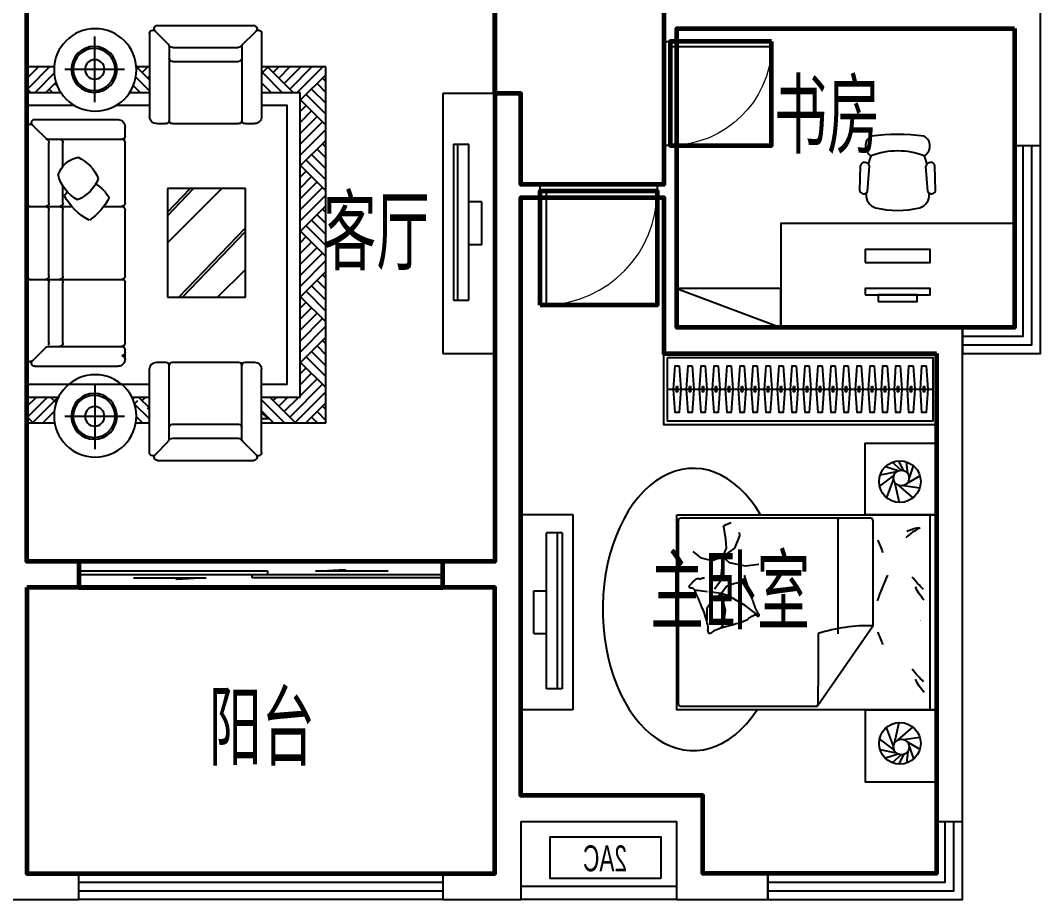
# Model space of a CAD drawing. Extents: x -458587 to -429487, y -640713 to -613098.
# Drawn here: x -443987 to -436137, y -640713 to -633951 of the extents above; entities that cross this region are included whole.
import ezdxf

# ---------------------------------------------------------------- set-up
doc = ezdxf.new("R2010")
doc.units = 0
doc.header["$LTSCALE"] = 1000
doc.header["$MEASUREMENT"] = 0
doc.layers.get('0').update_dxf_attribs({"linetype": 'CONTINUOUS'})
for name, color, linetype in [('Elec(电器)', 5, 'CONTINUOUS'), ('FURNITURE', 55, 'CONTINUOUS'), ('R_NAME', 255, 'CONTINUOUS'), ('WALL', 2, 'CONTINUOUS'), ('WINDOW', 3, 'CONTINUOUS'), ('百叶', 24, 'CONTINUOUS')]:
    doc.layers.add(name, color=color, linetype=linetype)
doc.layers.add('GT_书房', color=205, linetype='CONTINUOUS', lineweight=60, true_color=0x8059a6)
for name, color, linetype, lineweight in [('GT_卧室', 1, 'CONTINUOUS', 60), ('GT_客厅', 2, 'CONTINUOUS', 60), ('GT_过道', 30, 'CONTINUOUS', 60), ('GT_门', 245, 'CONTINUOUS', 60), ('GT_阳台', 6, 'CONTINUOUS', 60)]:
    doc.layers.add(name, color=color, linetype=linetype, lineweight=lineweight)
doc.styles.add('_ZBHZ', font='zbtxt.shx', dxfattribs={"width": 0.8, "bigfont": 'ZBHZ.shx'})
doc.styles.add('DIM_FONT', font='ROMAND.shx', dxfattribs={"width": 0.7})
doc.styles.add('HZ', font='', dxfattribs={"width": 0.8})
doc.styles.get("Standard").update_dxf_attribs({"font": 'GBENOR', "bigfont": 'GBCBIG'})
doc.styles.get('HZ').set_extended_font_data('FangSong_GB2312')

# ---------------------------------------------------------------- blocks, each defined once
blk = doc.blocks.new('电视2')
for p, q in [((0, -400), (0, 0)), ((0, 0), (2000, 0)), ((2000, 0), (2000, -400)), ((1590.2, -116.3), (390.2, -116.3)), ((2000, -400), (0, -400))]:
    blk.add_line(p, q)
at = {"ltscale": 30}
for p, q in [((390.2, -82.1), (390.2, -201.7)), ((390.2, -82.1), (1590.2, -82.1)), ((1590.2, -82.1), (1590.2, -201.7)), ((1589.7, -201.7), (390.2, -201.7)), ((835, -300), (835, -201.7)), ((1165, -300), (1165, -201.7)), ((1165, -300), (835, -300))]:
    blk.add_line(p, q, dxfattribs=at)
blk = doc.blocks.new('A$C798D17D8')
for p, q in [((222.5, 2370.4), (233, 2459.8)), ((254.6, 2393.3), (290.1, 2467.5)), ((273.7, 2395.7), (341.3, 2456.9)), ((211.8, 2329), (177.1, 2427.9)), ((294.8, 2391), (394.5, 2422.1)), ((308.2, 2383.1), (434.6, 2357.7)), ((325, 2360.3), (438.8, 2272.7)), ((228.7, 2293.6), (129.1, 2352.7)), ((256.2, 2277.7), (129.7, 2260.8)), ((297.1, 2281.5), (183.5, 2182.1)), ((323.2, 2305.4), (287.7, 2147.7)), ((331, 2328.3), (384.7, 2184.5)), ((52.4, 550), (52.4, 2050)), ((488.5, 1403.5), (915.9, 2021.6)), ((1967.8, 2021.6), (915.9, 2021.6)), ((1987.8, 595.8), (1987.8, 2001.6)), ((761.1, 595.8), (761.1, 1465.3)), ((1640.3, 1386.8), (1660.3, 1422.8)), ((488.5, 1403.5), (488.5, 595.8)), ((1626.4, 1284), (1640.3, 1386.8)), ((1768.7, 1270.1), (1768.7, 1363)), ((1368.4, 1327.6), (1472.4, 1248.4)), ((1658, 1155.5), (1626.4, 1284)), ((1721.3, 1204.9), (1768.7, 1270.1)), ((1472.4, 1248.4), (1602.7, 1173.3)), ((1658, 1155.5), (1721.3, 1204.9)), ((1602.7, 1173.3), (1658, 1155.5)), ((1658, 1155.5), (1616.6, 1098.2)), ((1658, 1155.5), (1752.2, 1143.7)), ((1663.9, 1060), (1700, 1109.9)), ((1700, 1109.9), (1708.6, 1122)), ((1766.9, 1141.9), (1861.5, 1130)), ((1559.3, 1078.4), (1470.4, 1058.6)), ((1616.6, 1098.2), (1559.3, 1078.4)), ((1645, 874.3), (1663.9, 1060)), ((1368.3, 931), (1471.4, 944.8)), ((1471.4, 944.8), (1593.5, 919)), ((1645, 874.3), (1552.2, 805.4)), ((1593.5, 919), (1645, 874.3)), ((1645, 874.3), (1617.5, 807.2)), ((1645, 874.3), (1727.5, 905.2)), ((1727.5, 905.2), (1810, 884.6)), ((1810, 884.6), (1872.6, 831)), ((1552.2, 805.4), (1514.4, 710.8)), ((1617.5, 807.2), (1621, 738.4)), ((1514.4, 710.8), (1517.8, 686.8)), ((1621, 738.4), (1638.1, 640.3)), ((1638.1, 640.3), (1644.6, 637)), ((508.5, 575.8), (1967.8, 575.8)), ((297.1, 321.1), (183.5, 420.5)), ((323.2, 297.2), (287.7, 454.9)), ((331, 274.3), (384.7, 418.1)), ((256.2, 324.9), (129.7, 341.8)), ((325, 242.3), (438.8, 330)), ((228.7, 309), (129.1, 249.9)), ((211.8, 273.6), (177.1, 174.7)), ((308.2, 219.5), (434.6, 244.9)), ((222.5, 232.2), (233, 142.8)), ((254.6, 209.3), (290.1, 135.1)), ((273.7, 206.9), (341.3, 145.7)), ((294.8, 211.6), (394.5, 180.5))]:
    blk.add_line(p, q)
at = {"elevation": 0}
for points in [[(0, 2602.6), (0, 2052.6), (550, 2052.6), (550, 2602.6)], [(2000, 550), (0, 550), (0, 2050), (2000, 2050)]]:
    blk.add_lwpolyline(points, close=True, dxfattribs=at)
for points in [[(911.7, 1464.1, -0.007867), (915.9, 2021.6)], [(94.9, 1916.1, -0.088153), (162.4, 1814.7)], [(100.6, 1834.1, -0.027842), (188.7, 1737.7)], [(453.7, 1450.6, -0.009729), (415.8, 1548)], [(488.5, 1403.5, 0.085272), (911.7, 1464.1)], [(126.8, 1360.2, 0.263368), (126.5, 1360.1)], [(94.9, 1206.8, -0.088153), (162.4, 1105.4)], [(455.2, 1210.6, -0.016108), (374.5, 1013.4)], [(100.6, 1124.8, -0.027842), (188.7, 1028.4)], [(453.7, 741.4, -0.009729), (415.8, 838.8)], [(126.8, 650.8, 0.077379), (237.5, 726.1)], [(126.8, 651, 0.263368), (126.5, 650.8)], [(142.8, 649.3, 0.05369), (228.1, 679.1)]]:
    blk.add_lwpolyline(points, format="xyb")
blk.add_lwpolyline([(1480.4, 1014, 0.025626), (1477.6, 1025.6, 0.0108), (1436, 1154.9, 0.00456), (1404.8, 1242.4, 0.01125), (1391.1, 1277.5, 0.069394), (1379.9, 1296.3, -0.079756), (1370.5, 1312.9, -0.106399), (1368.4, 1327.6, -0.328642), (1371.8, 1331.6, -0.299547), (1378.3, 1329.2, 0.189917), (1387.1, 1323.7, 0.033518), (1397.4, 1322.5, 0.075627), (1402, 1323, 0.053489), (1409.8, 1326, 0.017838), (1431.8, 1338.1, 0.038394), (1456.1, 1355.3, -0.059529), (1472.2, 1365.7, -0.035943), (1498.4, 1376.3, -0.011245), (1584.7, 1401.9, -0.006203), (1624.3, 1412.2, 0.010783), (1647, 1418.3, 0.019485), (1660.3, 1422.8, 0.005062), (1710.5, 1442.4, 0.101392), (1735.8, 1459.1, -0.223768), (1749.2, 1464, -0.25558), (1753.8, 1460.9, -0.081563), (1758.9, 1445.2, -0.071805), (1759, 1428.1, 0.069985), (1759.1, 1410.5, 0.03546), (1772.1, 1351, 0.029432), (1796.8, 1282, 0.001554), (1811.2, 1248.6, -0.00152), (1825.8, 1214.5, -0.004735), (1840.5, 1179.3, 0.00382), (1858.6, 1135.5, 0.296001), (1890.9, 1113.6, -0.649774), (1899.9, 1092.2, -0.02319), (1895.3, 1087.7, 0.0288), (1891.6, 1084, 0.005727), (1885.8, 1077.4, -0.004358), (1878.2, 1068.8, -0.027528), (1861.4, 1051.8, -0.046214), (1849.9, 1043.2, -0.194121), (1833.2, 1040.4, 0.133719), (1809.2, 1039.3, 0.005779), (1787.2, 1031.8, 0.008882)], format="xyb", dxfattribs=at)
blk.add_lwpolyline([(1583.2, 608.1, -0.101392), (1631.7, 631.6, -0.005062)], format="xyb", close=True)
blk.add_lwpolyline([(0, 0), (0, 550), (550, 550), (550, 0)], close=True)
for centre, radius in [((282.6, 2307.7, 0), 160), ((271.4, 2335.7, 0), 60), ((282.6, 294.9, 0), 160), ((271.4, 266.9, 0), 60)]:
    blk.add_circle(centre, radius)
for centre, start, end in [((1967.8, 2001.6), 0, 90), ((508.5, 595.8), 180, 270), ((741.1, 595.8), 270, 0), ((1967.8, 595.8), 270, 0)]:
    blk.add_arc(centre, 20, start, end)
blk.add_ellipse((1872.4, 1278.2), major_axis=(0, -1085.6), ratio=0.642246, start_param=-0.835524, end_param=3.921507)
at = {"text_generation_flag": 4, "width": 0.8, "flags": 9}
for tag in ['YSIZE', 'XSIZE']:
    blk.add_attdef(tag, (282.6, 2308.2, 0), '', height=0.5, rotation=0, dxfattribs=at)
at = {"style": 'DIM_FONT', "text_generation_flag": 4, "width": 0.8, "flags": 9}
for tag in ['XSIZE', 'YSIZE']:
    blk.add_attdef(tag, (-0.5, 550), '', height=0.5, rotation=90, dxfattribs=at)
at = {"oblique": 360, "width": 0.8, "flags": 9}
for tag in ['YSIZE', 'XSIZE']:
    blk.add_attdef(tag, (282.6, 294.4, 0), '', height=0.5, rotation=0, dxfattribs=at)
blk = doc.blocks.new('retrertu')
at = {"layer": 'FURNITURE'}
for p, q in [((400, 1500), (0, 1500)), ((0, 1500), (0, 0)), ((400, 0), (400, 1500)), ((116.3, 159.8), (116.3, 1359.8)), ((0, 0), (400, 0))]:
    blk.add_line(p, q, dxfattribs=at)
at = {"layer": 'FURNITURE', "ltscale": 30}
for p, q in [((82.1, 1359.8), (201.7, 1359.8)), ((82.1, 1359.8), (82.1, 159.8)), ((201.7, 160.3), (201.7, 1359.8)), ((300, 915), (201.7, 915)), ((300, 585), (300, 915)), ((300, 585), (201.7, 585)), ((82.1, 159.8), (201.7, 159.8))]:
    blk.add_line(p, q, dxfattribs=at)
blk = doc.blocks.new('A$C6F3134D9')
at = {"layer": 'Elec(电器)'}
blk.add_lwpolyline([(0, 850), (0, 0), (320, 0), (320, 850)], close=True, dxfattribs=at)
at = {"layer": 'Elec(电器)', "style": '_ZBHZ', "width": 0.65}
blk.add_text('2AC', height=200, rotation=270, dxfattribs=at).set_placement((54.6, 590.4))
blk = doc.blocks.new('65478678-')
at = {"layer": 'FURNITURE'}
for p, q in [((0, -89.9), (89.9, 0)), ((0, -5.8), (5.8, 0)), ((0, -209.4), (0, 0)), ((0, 0), (2739.5, 0)), ((165.7, 0), (198.2, -32.5)), ((198.2, -261.7), (198.2, 0)), ((297.3, -367.3), (297.3, 0)), ((1047.6, 0), (464.9, 0)), ((1608.4, 0), (1097.9, 0)), ((2241.4, 0), (1658.7, 0)), ((2442.3, -943.1), (2442.3, 0)), ((2541.4, -70.9), (2612.3, 0)), ((2541.4, -242.4), (2541.4, 0)), ((2688.1, 0), (2739.5, -51.4)), ((2739.5, -213.6), (2739.5, 0)), ((0, -173.9), (169.8, -4.1)), ((48.3, -209.7), (198.2, -59.8)), ((404.2, -60.7), (404.2, -701)), ((404.2, -60.7), (404.2, -64.8)), ((447.1, -43), (566.5, -162.4)), ((1072.8, -25.2), (1072.8, -344.5)), ((1633.5, -25.2), (1633.5, -729.7)), ((2259.2, -43), (2157.4, -144.7)), ((2302.1, -60.7), (2302.1, -701)), ((2541.4, -155), (2692.2, -4.1)), ((2541.4, -239.1), (2734.3, -46.1)), ((118.6, -223.5), (198.2, -143.9)), ((2649.3, -210.5), (2739.5, -120.3)), ((127.8, -214.3), (147.9, -234.4)), ((169.8, -172.3), (198.2, -200.6)), ((556.2, -162.5), (556.2, -729.7)), ((1047.6, -169.7), (584.3, -169.7)), ((1072.8, -195.3), (1072.8, -261.6)), ((1608.4, -169.7), (1097.9, -169.7)), ((1633.5, -182.1), (1633.5, -257.2)), ((2122, -169.7), (1658.7, -169.7)), ((2150.1, -162.5), (2150.1, -729.7)), ((2541.4, -184.8), (2581.9, -225.4)), ((2578.5, -214.3), (2558.4, -234.4)), ((2731.6, -212.3), (2739.5, -204.4)), ((19.1, -751.9), (19.1, -292.3)), ((556.2, -305.8), (556.2, -754.9)), ((763.1, -277.6), (581.4, -277.6)), ((1047.6, -277.6), (917.4, -277.6)), ((1608.4, -277.6), (1097.9, -277.6)), ((2124.9, -277.6), (1658.7, -277.6)), ((2687.2, -751.9), (2687.2, -292.3)), ((271.7, -522.1), (-233.6, -522.1)), ((2434.6, -522.1), (2939.9, -522.1)), ((1072.8, -590.8), (1072.8, -729.7)), ((297.3, -950.6), (297.3, -683.9)), ((531.1, -754.9), (458.1, -754.9)), ((1047.6, -754.9), (581.4, -754.9)), ((1608.4, -754.9), (1097.9, -754.9)), ((2124.9, -754.9), (1658.7, -754.9)), ((2248.2, -754.9), (2175.2, -754.9)), ((0, -950.6), (0, -841.8)), ((0, -843.3), (1.7, -844.9)), ((0, -846.6), (1.7, -844.9)), ((1.7, -844.9), (4.5, -842.1)), ((1.7, -844.9), (99.8, -943.1)), ((78.4, -837.6), (183.9, -943.1)), ((143.5, -818.6), (198.2, -873.3)), ((198.2, -950.6), (198.2, -789.5)), ((2541.4, -943.1), (2541.4, -808.8)), ((2541.4, -827.6), (2554.1, -814.9)), ((2541.4, -862.2), (2622.2, -943.1)), ((2568.2, -850.8), (2590.4, -828.5)), ((2592.4, -829.1), (2706.3, -943.1)), ((2689.8, -842.5), (2739.5, -892.2)), ((2704.6, -844.9), (2701.8, -842.1)), ((2706.3, -843.3), (2704.6, -844.9)), ((2706.3, -846.6), (2704.6, -844.9)), ((2739.5, -943.1), (2739.5, -837.6)), ((0, -930.7), (43.7, -887)), ((71.7, -943.1), (85.7, -929)), ((2541.4, -911.7), (2566.1, -887)), ((2634.6, -943.1), (2620.6, -929)), ((-319.1, -1003.8), (-319.1, -1745.6)), ((-276.1, -986), (-174.4, -1087.8)), ((-258.3, -943.1), (381.9, -943.1)), ((435.8, -997), (435.8, -1070)), ((2270.5, -997), (2270.5, -1070)), ((2964.6, -943.1), (2324.4, -943.1)), ((2982.4, -986), (2880.7, -1087.8)), ((3025.4, -1003.8), (3025.4, -1745.6)), ((-156.6, -1095.1), (410.6, -1095.1)), ((934.7, -1081.2), (1771.6, -1081.2)), ((1353.1, -1081.2), (934.7, -1499.1)), ((934.7, -1682.8), (934.7, -1081.2)), ((1145.6, -1081.2), (934.7, -1282.4)), ((1116.9, -1081.2), (934.7, -1255)), ((1771.6, -1081.2), (1771.6, -1682.8)), ((2862.9, -1095.1), (2295.7, -1095.1)), ((-149.3, -1123.2), (-149.3, -1626.2)), ((-41.5, -1120.3), (-41.5, -1629.1)), ((435.8, -1120.3), (435.8, -1629.1)), ((1771.6, -1170.1), (1236.6, -1682.8)), ((2270.5, -1120.3), (2270.5, -1629.1)), ((2747.8, -1120.3), (2747.8, -1629.1)), ((2855.6, -1123.2), (2855.6, -1626.2)), ((1771.6, -1197.5), (1265.3, -1682.8)), ((1771.6, -1465.6), (1557.2, -1682.8)), ((-276.1, -1763.4), (-156.7, -1644)), ((2982.4, -1763.4), (2863, -1644)), ((-156.6, -1654.3), (410.6, -1654.3)), ((-156.6, -1654.3), (410.6, -1654.3)), ((-13.2, -1654.3), (435.8, -1654.3)), ((435.8, -1679.5), (435.8, -1752.4)), ((1771.6, -1682.8), (934.7, -1682.8)), ((2719.5, -1654.3), (2270.5, -1654.3)), ((2270.5, -1679.5), (2270.5, -1752.4)), ((2862.9, -1654.3), (2295.7, -1654.3)), ((2862.9, -1654.3), (2295.7, -1654.3)), ((-258.3, -1806.4), (381.9, -1806.4)), ((0, -1862), (0, -1806.4)), ((0, -1852.2), (1.7, -1853.9)), ((0, -1855.5), (1.7, -1853.9)), ((0, -2299.9), (0, -1862)), ((1.7, -1853.9), (49.2, -1806.4)), ((1.7, -1853.9), (198.2, -2050.4)), ((43.7, -1811.8), (198.2, -1966.3)), ((122.3, -1806.4), (198.2, -1882.2)), ((198.2, -2104), (198.2, -1806.4)), ((297.3, -2004.9), (297.3, -1806.4)), ((2964.6, -1806.4), (2324.4, -1806.4)), ((2442.3, -2002.6), (2442.3, -1806.4)), ((2541.4, -2101.7), (2541.4, -1806.4)), ((2541.4, -1871.2), (2739.5, -2069.3)), ((2560.6, -1806.4), (2739.5, -1985.3)), ((2644.7, -1806.4), (2739.5, -1901.2)), ((2704.6, -1853.9), (2657.1, -1806.4)), ((2706.3, -1852.2), (2704.6, -1853.9)), ((2706.3, -1855.5), (2704.6, -1853.9)), ((2706.3, -1867.9), (2706.3, -1806.4)), ((2739.5, -2299.9), (2739.5, -1806.4)), ((0, -1939.6), (43.7, -1895.9)), ((0, -2023.7), (85.7, -1938)), ((2541.4, -1920.7), (2566.1, -1895.9)), ((2541.4, -2004.8), (2608.2, -1938)), ((0, -2107.8), (127.8, -1980)), ((0, -2191.9), (169.8, -2022)), ((2442.3, -2002.6), (297.3, -2002.6)), ((2440, -2274.3), (2692.2, -2022)), ((2541.4, -2088.9), (2650.2, -1980)), ((0, -2276), (198.2, -2077.8)), ((60.1, -2299.9), (253.9, -2106.1)), ((2541.4, -2101.7), (198.2, -2101.7)), ((249.5, -2101.7), (253.9, -2106.1)), ((253.9, -2106.1), (258.3, -2101.7)), ((253.9, -2106.1), (447.7, -2299.9)), ((295.9, -2148.2), (342.4, -2101.7)), ((338, -2190.2), (426.5, -2101.7)), ((380, -2232.2), (510.6, -2101.7)), ((422.1, -2274.3), (594.6, -2101.7)), ((480.5, -2299.9), (678.7, -2101.7)), ((564.6, -2299.9), (758.4, -2106.1)), ((754, -2101.7), (758.4, -2106.1)), ((758.4, -2106.1), (762.8, -2101.7)), ((758.4, -2106.1), (952.2, -2299.9)), ((800.4, -2148.2), (846.9, -2101.7)), ((842.5, -2190.2), (931, -2101.7)), ((884.5, -2232.2), (1015, -2101.7)), ((926.6, -2274.3), (1099.1, -2101.7)), ((985, -2299.9), (1183.2, -2101.7)), ((1069.1, -2299.9), (1262.9, -2106.1)), ((1258.5, -2101.7), (1262.9, -2106.1)), ((1262.9, -2106.1), (1267.3, -2101.7)), ((1262.9, -2106.1), (1456.6, -2299.9)), ((1304.9, -2148.2), (1351.4, -2101.7)), ((1347, -2190.2), (1435.4, -2101.7)), ((1389, -2232.2), (1519.5, -2101.7)), ((1431, -2274.3), (1603.6, -2101.7)), ((1489.5, -2299.9), (1687.7, -2101.7)), ((1573.6, -2299.9), (1767.4, -2106.1)), ((1763, -2101.7), (1767.4, -2106.1)), ((1767.4, -2106.1), (1771.8, -2101.7)), ((1767.4, -2106.1), (1961.1, -2299.9)), ((1809.4, -2148.2), (1855.8, -2101.7)), ((1851.4, -2190.2), (1939.9, -2101.7)), ((1893.5, -2232.2), (2024, -2101.7)), ((1935.5, -2274.3), (2108.1, -2101.7)), ((1994, -2299.9), (2192.2, -2101.7)), ((2078.1, -2299.9), (2271.8, -2106.1)), ((2267.4, -2101.7), (2271.8, -2106.1)), ((2271.8, -2106.1), (2276.2, -2101.7)), ((2271.8, -2106.1), (2465.6, -2299.9)), ((2313.9, -2148.2), (2360.3, -2101.7)), ((2355.9, -2190.2), (2444.4, -2101.7)), ((2398, -2232.2), (2528.5, -2101.7)), ((2498.5, -2299.9), (2734.3, -2064.1)), ((169.8, -2190.2), (279.5, -2299.9)), ((211.9, -2148.2), (363.6, -2299.9)), ((674.3, -2190.2), (784, -2299.9)), ((716.3, -2148.2), (868.1, -2299.9)), ((1178.8, -2190.2), (1288.5, -2299.9)), ((1220.8, -2148.2), (1372.6, -2299.9)), ((1683.3, -2190.2), (1793, -2299.9)), ((1725.3, -2148.2), (1877.1, -2299.9)), ((2187.8, -2190.2), (2297.5, -2299.9)), ((2229.8, -2148.2), (2381.5, -2299.9)), ((2582.5, -2299.9), (2739.5, -2142.9)), ((2692.2, -2190.2), (2739.5, -2237.5)), ((2734.3, -2148.2), (2739.5, -2153.4)), ((85.7, -2274.3), (111.4, -2299.9)), ((127.8, -2232.2), (195.4, -2299.9)), ((590.2, -2274.3), (615.8, -2299.9)), ((632.3, -2232.2), (699.9, -2299.9)), ((1094.7, -2274.3), (1120.3, -2299.9)), ((1136.8, -2232.2), (1204.4, -2299.9)), ((1599.2, -2274.3), (1624.8, -2299.9)), ((1641.2, -2232.2), (1708.9, -2299.9)), ((2103.7, -2274.3), (2129.3, -2299.9)), ((2145.7, -2232.2), (2213.4, -2299.9)), ((2608.2, -2274.3), (2633.8, -2299.9)), ((2650.2, -2232.2), (2717.9, -2299.9)), ((2739.5, -2299.9), (0, -2299.9))]:
    blk.add_line(p, q, dxfattribs=at)
for centre, radius in [((22.6, -525.6), 317), ((2683.7, -525.6), 317), ((19.1, -517.5), 176.2), ((19.1, -517.5), 161.4), ((2687.2, -517.5), 176.2), ((2687.2, -517.5), 161.4), ((19.1, -522.1), 74.9), ((2687.2, -522.1), 74.9)]:
    blk.add_circle(centre, radius, dxfattribs=at)
for centre, radius, start, end in [((464.9, -25.2), 25.2, 90, 225), ((1047.6, -25.2), 25.2, 0, 90), ((1097.9, -25.2), 25.2, 90, 180), ((1608.4, -25.2), 25.2, 0, 90), ((1658.7, -25.2), 25.2, 90, 180), ((2241.4, -25.2), 25.2, 315, 90), ((429.3, -60.7), 25.2, 45, 180), ((2277, -60.7), 25.2, 0, 135), ((531.1, -162.5), 25.2, 0, 45), ((1047.6, -144.6), 25.2, 270, 0), ((1097.9, -144.6), 25.2, 180, 270), ((1608.4, -144.6), 25.2, 270, 0), ((1658.7, -144.6), 25.2, 180, 270), ((2175.2, -162.5), 25.2, 135, 180), ((584.3, -144.6), 25.2, 225, 270), ((584.3, -144.6), 25.2, 225, 270), ((2122, -144.6), 25.2, 270, 315), ((581.4, -252.4), 25.2, 180, 270), ((893, -431.7), 201.6, 107.59965, 169.29837), ((756.1, -533.3), 302.3, 28.32907, 76.31986), ((1032.1, -367.2), 89, 117.33805, 141.76348), ((780.5, -680), 445, 26.96888, 61.72171), ((1047.6, -252.4), 25.2, 270, 0), ((1097.9, -252.4), 25.2, 180, 270), ((1608.4, -252.4), 25.2, 270, 0), ((1658.7, -252.4), 25.2, 180, 270), ((2124.9, -252.4), 25.2, 270, 0), ((756.7, -280.4), 287.2, 290.78065, 337.61108), ((966.2, -271.2), 297.9, 204.39842, 248.82247), ((1166.1, -362.1), 315.4, 213.39913, 239.18552), ((796.5, -219.9), 462.5, 296.74126, 325.38396), ((458.1, -701), 53.9, 180, 270), ((2248.2, -701), 53.9, 270, 0), ((531.1, -729.7), 25.2, 270, 0), ((581.4, -729.7), 25.2, 180, 270), ((1047.6, -729.7), 25.2, 270, 0), ((1097.9, -729.7), 25.2, 180, 270), ((1608.4, -729.7), 25.2, 270, 0), ((1658.7, -729.7), 25.2, 180, 270), ((2124.9, -729.7), 25.2, 270, 0), ((2175.2, -729.7), 25.2, 180, 270), ((2195.9, -729.7), 25.2, 270, 0), ((2246.2, -729.7), 25.2, 180, 270), ((-293.9, -1003.8), 25.2, 45, 180), ((-258.3, -968.2), 25.2, 90, 225), ((381.9, -997), 53.9, 0, 90), ((2324.4, -997), 53.9, 90, 180), ((2964.6, -968.2), 25.2, 315, 90), ((3000.2, -1003.8), 25.2, 360, 135), ((-156.6, -1070), 25.2, 225, 270), ((-66.7, -1120.3), 25.2, 0, 90), ((410.6, -1070), 25.2, 270, 0), ((410.6, -1120.3), 25.2, 0, 90), ((2295.7, -1070), 25.2, 180, 270), ((2295.7, -1120.3), 25.2, 90, 180), ((2773, -1120.3), 25.2, 90, 180), ((2862.9, -1070), 25.2, 270, 315), ((-174.5, -1123.2), 25.2, 0, 45), ((2880.8, -1123.2), 25.2, 135, 180), ((-174.5, -1626.2), 25.2, 315, 0), ((-174.5, -1626.2), 25.2, 315, 0), ((-66.7, -1629.1), 25.2, 270, 0), ((410.6, -1629.1), 25.2, 270, 0), ((2295.7, -1629.1), 25.2, 180, 270), ((2773, -1629.1), 25.2, 180, 270), ((2880.8, -1626.2), 25.2, 180, 225), ((2880.8, -1626.2), 25.2, 180, 225), ((-156.6, -1679.5), 25.2, 90, 135), ((410.6, -1679.5), 25.2, 0, 90), ((2295.7, -1679.5), 25.2, 90, 180), ((2862.9, -1679.5), 25.2, 45, 90), ((-293.9, -1745.6), 25.2, 180, 315), ((-258.3, -1781.2), 25.2, 135, 270), ((381.9, -1752.4), 53.9, 270, 0), ((2324.4, -1752.4), 53.9, 180, 270), ((2964.6, -1781.2), 25.2, 270, 45), ((3000.2, -1745.6), 25.2, 225, 360)]:
    blk.add_arc(centre, radius, start, end, dxfattribs=at)
blk = doc.blocks.new('书桌')
for p, q in [((608.1, 1049.4), (613.1, 1246.4)), ((667.1, 1045.6), (682.2, 1240.8)), ((1132.9, 1045.6), (1117.8, 1240.8)), ((1191.9, 1049.4), (1186.9, 1246.4)), ((657.1, 1026.9), (657.7, 1034.2)), ((657.1, 1026.9), (657.6, 1034.1)), ((1142.9, 1026.9), (1142.3, 1034.2))]:
    blk.add_line(p, q)
for points in [[(0, 0), (1800, 0), (1800, 800), (0, 800)], [(650, 500), (1150, 500), (1150, 600), (650, 600)], [(650, 250), (1150, 250), (1150, 300), (650, 300)], [(750, 200), (1050, 200), (1050, 250), (750, 250)]]:
    blk.add_lwpolyline(points, close=True)
for centre, radius, start, end in [((739.7, 1395.3), 87.7, 120.39269, 239.60731), ((900, -102.9), 1587.1, 82.59073, 97.40927), ((1060.3, 1395.3), 87.7, 300.39269, 59.60731), ((900, 780.6), 576.6, 69.20895, 110.79105), ((646.8, 1232.7), 36.3, 12.86629, 157.84358), ((877.3, 1229.4), 203.2, 153.61801, 172.8718), ((922.4, 1229.9), 203.2, 6.90968, 26.21221), ((1153.2, 1232.7), 36.3, 22.15642, 167.13371), ((638.3, 1059.7), 32, 198.71616, 333.95689), ((758.3, 1018.1), 101.6, 175, 253.89134), ((1041.7, 1018.1), 101.6, 286.10866, 5), ((1161.7, 1059.7), 32, 206.04311, 341.28384), ((900, 1616), 716, 256.27501, 283.72499)]:
    blk.add_arc(centre, radius, start, end)
blk = doc.blocks.new('$TCHSYS$WIN2D')
for p, q in [((-0.5, 0.5), (0.5, 0.5)), ((0.5, 0.1667), (-0.5, 0.1667)), ((0.5, -0.1667), (-0.5, -0.1667)), ((-0.5, -0.5), (0.5, -0.5))]:
    blk.add_line(p, q)
blk = doc.blocks.new('$DorLib2D$00000131')
at = {"color": 0, "linetype": 'Continuous'}
for p, q in [((0.15, 0.125), (0.2319, 0.1973)), ((0.2319, 0.1973), (0.2319, 0.125)), ((-0.5, 0.125), (-0.5, 0)), ((0.0192, 0.125), (-0.5, 0.125)), ((0.0192, 0), (0.0192, 0.125)), ((0.35, 0.125), (0.15, 0.125)), ((-0.5, 0), (0.0192, 0)), ((-0.024, 0), (0.5, 0)), ((-0.024, -0.125), (-0.024, 0)), ((0.5, 0), (0.5, -0.125)), ((-0.35, -0.125), (-0.15, -0.125)), ((-0.2319, -0.1973), (-0.2319, -0.125)), ((-0.15, -0.125), (-0.2319, -0.1973)), ((0.5, -0.125), (-0.024, -0.125))]:
    blk.add_line(p, q, dxfattribs=at)
blk = doc.blocks.new('$DorLib2D$00000001')
for p, q in [((0.45, 0.975), (0.5, 0.975)), ((0.45, 0), (0.45, 0.975)), ((0.5, 0), (0.5, 0.975)), ((0.5, 0), (0.45, 0))]:
    blk.add_line(p, q)
at = {"lineweight": 13}
blk.add_arc((0.475, 0), 0.975, 91.46928, 180, dxfattribs=at)

msp = doc.modelspace()

# ---------------------------------------------------------------- linework, layer by layer
at = {"layer": 'FURNITURE'}
for p, q in [((-438936.9, -636012.6), (-438136.8, -636312.6)), ((-439006.9, -636787.6), (-436966.9, -636787.6)), ((-439006.9, -636787.6), (-436966.9, -636787.6)), ((-439006.9, -636787.6), (-436966.9, -636787.6))]:
    msp.add_line(p, q, dxfattribs=at)
for points in [[(-438136.8, -636012.6), (-438936.9, -636012.6), (-438936.9, -636312.6), (-438136.8, -636312.6)], [(-439036.9, -636512.6), (-436936.9, -636512.6), (-436936.9, -637062.6), (-439036.9, -637062.6)], [(-439036.9, -636512.6), (-436936.9, -636512.6), (-436936.9, -637062.6), (-439036.9, -637062.6)], [(-439036.9, -636512.6), (-436936.9, -636512.6), (-436936.9, -637062.6), (-439036.9, -637062.6)], [(-439006.9, -636542.6), (-436966.9, -636542.6), (-436966.9, -637032.6), (-439006.9, -637032.6)], [(-439006.9, -636542.6), (-436966.9, -636542.6), (-436966.9, -637032.6), (-439006.9, -637032.6)], [(-439006.9, -636542.6), (-436966.9, -636542.6), (-436966.9, -637032.6), (-439006.9, -637032.6)], [(-438917.6, -636607.6), (-438905.6, -636787.6), (-438917.6, -636967.6), (-438949.6, -636967.6), (-438961.6, -636787.6), (-438949.6, -636607.6)], [(-438917.6, -636607.6), (-438905.6, -636787.6), (-438917.6, -636967.6), (-438949.6, -636967.6), (-438961.6, -636787.6), (-438949.6, -636607.6)], [(-438917.6, -636607.6), (-438905.6, -636787.6), (-438917.6, -636967.6), (-438949.6, -636967.6), (-438961.6, -636787.6), (-438949.6, -636607.6)], [(-438817.6, -636607.6), (-438805.6, -636787.6), (-438817.6, -636967.6), (-438849.6, -636967.6), (-438861.6, -636787.6), (-438849.6, -636607.6)], [(-438817.6, -636607.6), (-438805.6, -636787.6), (-438817.6, -636967.6), (-438849.6, -636967.6), (-438861.6, -636787.6), (-438849.6, -636607.6)], [(-438817.6, -636607.6), (-438805.6, -636787.6), (-438817.6, -636967.6), (-438849.6, -636967.6), (-438861.6, -636787.6), (-438849.6, -636607.6)], [(-438717.6, -636607.6), (-438705.6, -636787.6), (-438717.6, -636967.6), (-438749.6, -636967.6), (-438761.6, -636787.6), (-438749.6, -636607.6)], [(-438717.6, -636607.6), (-438705.6, -636787.6), (-438717.6, -636967.6), (-438749.6, -636967.6), (-438761.6, -636787.6), (-438749.6, -636607.6)], [(-438717.6, -636607.6), (-438705.6, -636787.6), (-438717.6, -636967.6), (-438749.6, -636967.6), (-438761.6, -636787.6), (-438749.6, -636607.6)], [(-438617.6, -636607.6), (-438605.6, -636787.6), (-438617.6, -636967.6), (-438649.6, -636967.6), (-438661.6, -636787.6), (-438649.6, -636607.6)], [(-438617.6, -636607.6), (-438605.6, -636787.6), (-438617.6, -636967.6), (-438649.6, -636967.6), (-438661.6, -636787.6), (-438649.6, -636607.6)], [(-438617.6, -636607.6), (-438605.6, -636787.6), (-438617.6, -636967.6), (-438649.6, -636967.6), (-438661.6, -636787.6), (-438649.6, -636607.6)], [(-438517.6, -636607.6), (-438505.6, -636787.6), (-438517.6, -636967.6), (-438549.6, -636967.6), (-438561.6, -636787.6), (-438549.6, -636607.6)], [(-438517.6, -636607.6), (-438505.6, -636787.6), (-438517.6, -636967.6), (-438549.6, -636967.6), (-438561.6, -636787.6), (-438549.6, -636607.6)], [(-438517.6, -636607.6), (-438505.6, -636787.6), (-438517.6, -636967.6), (-438549.6, -636967.6), (-438561.6, -636787.6), (-438549.6, -636607.6)], [(-438417.6, -636607.6), (-438405.6, -636787.6), (-438417.6, -636967.6), (-438449.6, -636967.6), (-438461.6, -636787.6), (-438449.6, -636607.6)], [(-438417.6, -636607.6), (-438405.6, -636787.6), (-438417.6, -636967.6), (-438449.6, -636967.6), (-438461.6, -636787.6), (-438449.6, -636607.6)], [(-438417.6, -636607.6), (-438405.6, -636787.6), (-438417.6, -636967.6), (-438449.6, -636967.6), (-438461.6, -636787.6), (-438449.6, -636607.6)], [(-438317.6, -636607.6), (-438305.6, -636787.6), (-438317.6, -636967.6), (-438349.6, -636967.6), (-438361.6, -636787.6), (-438349.6, -636607.6)], [(-438317.6, -636607.6), (-438305.6, -636787.6), (-438317.6, -636967.6), (-438349.6, -636967.6), (-438361.6, -636787.6), (-438349.6, -636607.6)], [(-438317.6, -636607.6), (-438305.6, -636787.6), (-438317.6, -636967.6), (-438349.6, -636967.6), (-438361.6, -636787.6), (-438349.6, -636607.6)], [(-438217.6, -636607.6), (-438205.6, -636787.6), (-438217.6, -636967.6), (-438249.6, -636967.6), (-438261.6, -636787.6), (-438249.6, -636607.6)], [(-438217.6, -636607.6), (-438205.6, -636787.6), (-438217.6, -636967.6), (-438249.6, -636967.6), (-438261.6, -636787.6), (-438249.6, -636607.6)], [(-438217.6, -636607.6), (-438205.6, -636787.6), (-438217.6, -636967.6), (-438249.6, -636967.6), (-438261.6, -636787.6), (-438249.6, -636607.6)], [(-438117.6, -636607.6), (-438105.6, -636787.6), (-438117.6, -636967.6), (-438149.6, -636967.6), (-438161.6, -636787.6), (-438149.6, -636607.6)], [(-438117.6, -636607.6), (-438105.6, -636787.6), (-438117.6, -636967.6), (-438149.6, -636967.6), (-438161.6, -636787.6), (-438149.6, -636607.6)], [(-438117.6, -636607.6), (-438105.6, -636787.6), (-438117.6, -636967.6), (-438149.6, -636967.6), (-438161.6, -636787.6), (-438149.6, -636607.6)], [(-438017.6, -636607.6), (-438005.6, -636787.6), (-438017.6, -636967.6), (-438049.6, -636967.6), (-438061.6, -636787.6), (-438049.6, -636607.6)], [(-438017.6, -636607.6), (-438005.6, -636787.6), (-438017.6, -636967.6), (-438049.6, -636967.6), (-438061.6, -636787.6), (-438049.6, -636607.6)], [(-438017.6, -636607.6), (-438005.6, -636787.6), (-438017.6, -636967.6), (-438049.6, -636967.6), (-438061.6, -636787.6), (-438049.6, -636607.6)], [(-437917.6, -636607.6), (-437905.6, -636787.6), (-437917.6, -636967.6), (-437949.6, -636967.6), (-437961.6, -636787.6), (-437949.6, -636607.6)], [(-437917.6, -636607.6), (-437905.6, -636787.6), (-437917.6, -636967.6), (-437949.6, -636967.6), (-437961.6, -636787.6), (-437949.6, -636607.6)], [(-437917.6, -636607.6), (-437905.6, -636787.6), (-437917.6, -636967.6), (-437949.6, -636967.6), (-437961.6, -636787.6), (-437949.6, -636607.6)], [(-437817.6, -636607.6), (-437805.6, -636787.6), (-437817.6, -636967.6), (-437849.6, -636967.6), (-437861.6, -636787.6), (-437849.6, -636607.6)], [(-437817.6, -636607.6), (-437805.6, -636787.6), (-437817.6, -636967.6), (-437849.6, -636967.6), (-437861.6, -636787.6), (-437849.6, -636607.6)], [(-437817.6, -636607.6), (-437805.6, -636787.6), (-437817.6, -636967.6), (-437849.6, -636967.6), (-437861.6, -636787.6), (-437849.6, -636607.6)], [(-437717.6, -636607.6), (-437705.6, -636787.6), (-437717.6, -636967.6), (-437749.6, -636967.6), (-437761.6, -636787.6), (-437749.6, -636607.6)], [(-437717.6, -636607.6), (-437705.6, -636787.6), (-437717.6, -636967.6), (-437749.6, -636967.6), (-437761.6, -636787.6), (-437749.6, -636607.6)], [(-437717.6, -636607.6), (-437705.6, -636787.6), (-437717.6, -636967.6), (-437749.6, -636967.6), (-437761.6, -636787.6), (-437749.6, -636607.6)], [(-437617.6, -636607.6), (-437605.6, -636787.6), (-437617.6, -636967.6), (-437649.6, -636967.6), (-437661.6, -636787.6), (-437649.6, -636607.6)], [(-437617.6, -636607.6), (-437605.6, -636787.6), (-437617.6, -636967.6), (-437649.6, -636967.6), (-437661.6, -636787.6), (-437649.6, -636607.6)], [(-437617.6, -636607.6), (-437605.6, -636787.6), (-437617.6, -636967.6), (-437649.6, -636967.6), (-437661.6, -636787.6), (-437649.6, -636607.6)], [(-437517.6, -636607.6), (-437505.6, -636787.6), (-437517.6, -636967.6), (-437549.6, -636967.6), (-437561.6, -636787.6), (-437549.6, -636607.6)], [(-437517.6, -636607.6), (-437505.6, -636787.6), (-437517.6, -636967.6), (-437549.6, -636967.6), (-437561.6, -636787.6), (-437549.6, -636607.6)], [(-437517.6, -636607.6), (-437505.6, -636787.6), (-437517.6, -636967.6), (-437549.6, -636967.6), (-437561.6, -636787.6), (-437549.6, -636607.6)], [(-437417.6, -636607.6), (-437405.6, -636787.6), (-437417.6, -636967.6), (-437449.6, -636967.6), (-437461.6, -636787.6), (-437449.6, -636607.6)], [(-437417.6, -636607.6), (-437405.6, -636787.6), (-437417.6, -636967.6), (-437449.6, -636967.6), (-437461.6, -636787.6), (-437449.6, -636607.6)], [(-437417.6, -636607.6), (-437405.6, -636787.6), (-437417.6, -636967.6), (-437449.6, -636967.6), (-437461.6, -636787.6), (-437449.6, -636607.6)], [(-437317.6, -636607.6), (-437305.6, -636787.6), (-437317.6, -636967.6), (-437349.6, -636967.6), (-437361.6, -636787.6), (-437349.6, -636607.6)], [(-437317.6, -636607.6), (-437305.6, -636787.6), (-437317.6, -636967.6), (-437349.6, -636967.6), (-437361.6, -636787.6), (-437349.6, -636607.6)], [(-437317.6, -636607.6), (-437305.6, -636787.6), (-437317.6, -636967.6), (-437349.6, -636967.6), (-437361.6, -636787.6), (-437349.6, -636607.6)], [(-437217.6, -636607.6), (-437205.6, -636787.6), (-437217.6, -636967.6), (-437249.6, -636967.6), (-437261.6, -636787.6), (-437249.6, -636607.6)], [(-437217.6, -636607.6), (-437205.6, -636787.6), (-437217.6, -636967.6), (-437249.6, -636967.6), (-437261.6, -636787.6), (-437249.6, -636607.6)], [(-437217.6, -636607.6), (-437205.6, -636787.6), (-437217.6, -636967.6), (-437249.6, -636967.6), (-437261.6, -636787.6), (-437249.6, -636607.6)], [(-437117.6, -636607.6), (-437105.6, -636787.6), (-437117.6, -636967.6), (-437149.6, -636967.6), (-437161.6, -636787.6), (-437149.6, -636607.6)], [(-437117.6, -636607.6), (-437105.6, -636787.6), (-437117.6, -636967.6), (-437149.6, -636967.6), (-437161.6, -636787.6), (-437149.6, -636607.6)], [(-437117.6, -636607.6), (-437105.6, -636787.6), (-437117.6, -636967.6), (-437149.6, -636967.6), (-437161.6, -636787.6), (-437149.6, -636607.6)], [(-437017.6, -636607.6), (-437005.6, -636787.6), (-437017.6, -636967.6), (-437049.6, -636967.6), (-437061.6, -636787.6), (-437049.6, -636607.6)], [(-437017.6, -636607.6), (-437005.6, -636787.6), (-437017.6, -636967.6), (-437049.6, -636967.6), (-437061.6, -636787.6), (-437049.6, -636607.6)], [(-437017.6, -636607.6), (-437005.6, -636787.6), (-437017.6, -636967.6), (-437049.6, -636967.6), (-437061.6, -636787.6), (-437049.6, -636607.6)], [(-438937.6, -636767.6), (-438929.6, -636767.6), (-438929.6, -636807.6), (-438937.6, -636807.6)], [(-438937.6, -636767.6), (-438929.6, -636767.6), (-438929.6, -636807.6), (-438937.6, -636807.6)], [(-438937.6, -636767.6), (-438929.6, -636767.6), (-438929.6, -636807.6), (-438937.6, -636807.6)], [(-438837.6, -636767.6), (-438829.6, -636767.6), (-438829.6, -636807.6), (-438837.6, -636807.6)], [(-438837.6, -636767.6), (-438829.6, -636767.6), (-438829.6, -636807.6), (-438837.6, -636807.6)], [(-438837.6, -636767.6), (-438829.6, -636767.6), (-438829.6, -636807.6), (-438837.6, -636807.6)], [(-438737.6, -636767.6), (-438729.6, -636767.6), (-438729.6, -636807.6), (-438737.6, -636807.6)], [(-438737.6, -636767.6), (-438729.6, -636767.6), (-438729.6, -636807.6), (-438737.6, -636807.6)], [(-438737.6, -636767.6), (-438729.6, -636767.6), (-438729.6, -636807.6), (-438737.6, -636807.6)], [(-438637.6, -636767.6), (-438629.6, -636767.6), (-438629.6, -636807.6), (-438637.6, -636807.6)], [(-438637.6, -636767.6), (-438629.6, -636767.6), (-438629.6, -636807.6), (-438637.6, -636807.6)], [(-438637.6, -636767.6), (-438629.6, -636767.6), (-438629.6, -636807.6), (-438637.6, -636807.6)], [(-438537.6, -636767.6), (-438529.6, -636767.6), (-438529.6, -636807.6), (-438537.6, -636807.6)], [(-438537.6, -636767.6), (-438529.6, -636767.6), (-438529.6, -636807.6), (-438537.6, -636807.6)], [(-438537.6, -636767.6), (-438529.6, -636767.6), (-438529.6, -636807.6), (-438537.6, -636807.6)], [(-438437.6, -636767.6), (-438429.6, -636767.6), (-438429.6, -636807.6), (-438437.6, -636807.6)], [(-438437.6, -636767.6), (-438429.6, -636767.6), (-438429.6, -636807.6), (-438437.6, -636807.6)], [(-438437.6, -636767.6), (-438429.6, -636767.6), (-438429.6, -636807.6), (-438437.6, -636807.6)], [(-438337.6, -636767.6), (-438329.6, -636767.6), (-438329.6, -636807.6), (-438337.6, -636807.6)], [(-438337.6, -636767.6), (-438329.6, -636767.6), (-438329.6, -636807.6), (-438337.6, -636807.6)], [(-438337.6, -636767.6), (-438329.6, -636767.6), (-438329.6, -636807.6), (-438337.6, -636807.6)], [(-438237.6, -636767.6), (-438229.6, -636767.6), (-438229.6, -636807.6), (-438237.6, -636807.6)], [(-438237.6, -636767.6), (-438229.6, -636767.6), (-438229.6, -636807.6), (-438237.6, -636807.6)], [(-438237.6, -636767.6), (-438229.6, -636767.6), (-438229.6, -636807.6), (-438237.6, -636807.6)], [(-438137.6, -636767.6), (-438129.6, -636767.6), (-438129.6, -636807.6), (-438137.6, -636807.6)], [(-438137.6, -636767.6), (-438129.6, -636767.6), (-438129.6, -636807.6), (-438137.6, -636807.6)], [(-438137.6, -636767.6), (-438129.6, -636767.6), (-438129.6, -636807.6), (-438137.6, -636807.6)], [(-438037.6, -636767.6), (-438029.6, -636767.6), (-438029.6, -636807.6), (-438037.6, -636807.6)], [(-438037.6, -636767.6), (-438029.6, -636767.6), (-438029.6, -636807.6), (-438037.6, -636807.6)], [(-438037.6, -636767.6), (-438029.6, -636767.6), (-438029.6, -636807.6), (-438037.6, -636807.6)], [(-437937.6, -636767.6), (-437929.6, -636767.6), (-437929.6, -636807.6), (-437937.6, -636807.6)], [(-437937.6, -636767.6), (-437929.6, -636767.6), (-437929.6, -636807.6), (-437937.6, -636807.6)], [(-437937.6, -636767.6), (-437929.6, -636767.6), (-437929.6, -636807.6), (-437937.6, -636807.6)], [(-437837.6, -636767.6), (-437829.6, -636767.6), (-437829.6, -636807.6), (-437837.6, -636807.6)], [(-437837.6, -636767.6), (-437829.6, -636767.6), (-437829.6, -636807.6), (-437837.6, -636807.6)], [(-437837.6, -636767.6), (-437829.6, -636767.6), (-437829.6, -636807.6), (-437837.6, -636807.6)], [(-437737.6, -636767.6), (-437729.6, -636767.6), (-437729.6, -636807.6), (-437737.6, -636807.6)], [(-437737.6, -636767.6), (-437729.6, -636767.6), (-437729.6, -636807.6), (-437737.6, -636807.6)], [(-437737.6, -636767.6), (-437729.6, -636767.6), (-437729.6, -636807.6), (-437737.6, -636807.6)], [(-437637.6, -636767.6), (-437629.6, -636767.6), (-437629.6, -636807.6), (-437637.6, -636807.6)], [(-437637.6, -636767.6), (-437629.6, -636767.6), (-437629.6, -636807.6), (-437637.6, -636807.6)], [(-437637.6, -636767.6), (-437629.6, -636767.6), (-437629.6, -636807.6), (-437637.6, -636807.6)], [(-437537.6, -636767.6), (-437529.6, -636767.6), (-437529.6, -636807.6), (-437537.6, -636807.6)], [(-437537.6, -636767.6), (-437529.6, -636767.6), (-437529.6, -636807.6), (-437537.6, -636807.6)], [(-437537.6, -636767.6), (-437529.6, -636767.6), (-437529.6, -636807.6), (-437537.6, -636807.6)], [(-437437.6, -636767.6), (-437429.6, -636767.6), (-437429.6, -636807.6), (-437437.6, -636807.6)], [(-437437.6, -636767.6), (-437429.6, -636767.6), (-437429.6, -636807.6), (-437437.6, -636807.6)], [(-437437.6, -636767.6), (-437429.6, -636767.6), (-437429.6, -636807.6), (-437437.6, -636807.6)], [(-437337.6, -636767.6), (-437329.6, -636767.6), (-437329.6, -636807.6), (-437337.6, -636807.6)], [(-437337.6, -636767.6), (-437329.6, -636767.6), (-437329.6, -636807.6), (-437337.6, -636807.6)], [(-437337.6, -636767.6), (-437329.6, -636767.6), (-437329.6, -636807.6), (-437337.6, -636807.6)], [(-437237.6, -636767.6), (-437229.6, -636767.6), (-437229.6, -636807.6), (-437237.6, -636807.6)], [(-437237.6, -636767.6), (-437229.6, -636767.6), (-437229.6, -636807.6), (-437237.6, -636807.6)], [(-437237.6, -636767.6), (-437229.6, -636767.6), (-437229.6, -636807.6), (-437237.6, -636807.6)], [(-437137.6, -636767.6), (-437129.6, -636767.6), (-437129.6, -636807.6), (-437137.6, -636807.6)], [(-437137.6, -636767.6), (-437129.6, -636767.6), (-437129.6, -636807.6), (-437137.6, -636807.6)], [(-437137.6, -636767.6), (-437129.6, -636767.6), (-437129.6, -636807.6), (-437137.6, -636807.6)], [(-437037.6, -636767.6), (-437029.6, -636767.6), (-437029.6, -636807.6), (-437037.6, -636807.6)], [(-437037.6, -636767.6), (-437029.6, -636767.6), (-437029.6, -636807.6), (-437037.6, -636807.6)], [(-437037.6, -636767.6), (-437029.6, -636767.6), (-437029.6, -636807.6), (-437037.6, -636807.6)]]:
    msp.add_lwpolyline(points, close=True, dxfattribs=at)
at = {"layer": 'GT_书房'}
msp.add_lwpolyline([(-436336.9, -634012.6), (-436336.9, -636312.6), (-438936.9, -636312.6), (-438936.9, -634012.6), (-436336.9, -634012.6)], dxfattribs=at)
at = {"layer": 'GT_卧室'}
msp.add_lwpolyline([(-436936.9, -636512.6), (-436936.9, -640512.6), (-438736.9, -640512.6), (-438736.9, -639912.6), (-440136.9, -639912.6), (-440136.9, -635312.6), (-439036.9, -635312.6), (-439036.9, -636512.6), (-436936.9, -636512.6)], dxfattribs=at)
at = {"layer": 'GT_客厅'}
msp.add_lwpolyline([(-440336.9, -630712.6), (-440336.9, -638112.6), (-443936.9, -638112.6), (-443936.9, -630712.6), (-440336.9, -630712.6)], dxfattribs=at)
at = {"layer": 'GT_过道'}
msp.add_lwpolyline([(-439036.9, -632312.6), (-439036.9, -635212.6), (-440136.9, -635212.6), (-440136.9, -634512.6), (-440336.9, -634512.6), (-440336.9, -633412.6), (-440236.9, -633412.6), (-440236.9, -632312.6), (-439036.9, -632312.6)], dxfattribs=at)
at = {"layer": 'GT_门'}
for points in [[(-438206.9, -634112.6), (-438986.9, -634112.6), (-438986.9, -634912.6), (-438206.9, -634912.6), (-438206.9, -634112.6)], [(-439986.9, -636140.1), (-439986.9, -635262.6), (-439086.9, -635262.6), (-439086.9, -636140.1), (-439986.9, -636140.1)], [(-443536.9, -638112.6), (-443536.9, -638312.6), (-440736.9, -638312.6), (-440736.9, -638112.6), (-443536.9, -638112.6)]]:
    msp.add_lwpolyline(points, dxfattribs=at)
at = {"layer": 'GT_阳台'}
msp.add_lwpolyline([(-443936.9, -638312.6), (-443936.9, -640512.6), (-440336.9, -640512.6), (-440336.9, -638312.6), (-443936.9, -638312.6)], dxfattribs=at)
at = {"layer": 'WALL'}
for p, q in [((-443936.9, -630712.6), (-443936.9, -638112.6)), ((-436136.9, -634012.6), (-436136.9, -633612.6)), ((-439036.9, -633862.6), (-439036.9, -634012.6)), ((-439036.9, -634012.6), (-439036.9, -634112.6)), ((-438936.9, -634012.6), (-436336.9, -634012.6)), ((-438936.9, -634112.6), (-438936.9, -634012.6)), ((-436336.9, -634012.6), (-436336.9, -634912.6)), ((-436136.9, -634912.6), (-436136.9, -634012.6)), ((-439036.9, -634112.6), (-438936.9, -634112.6)), ((-440336.9, -634512.6), (-440336.9, -635262.6)), ((-440136.9, -634512.6), (-440336.9, -634512.6)), ((-440136.9, -634512.6), (-440136.9, -635212.6)), ((-438936.9, -634912.6), (-439036.9, -634912.6)), ((-439036.9, -634912.6), (-439036.9, -635212.6)), ((-438936.9, -635262.6), (-438936.9, -634912.6)), ((-436336.9, -634912.6), (-436136.9, -634912.6)), ((-439986.9, -635212.6), (-440136.9, -635212.6)), ((-439986.9, -635312.6), (-439986.9, -635212.6)), ((-439036.9, -635212.6), (-439086.9, -635212.6)), ((-439086.9, -635212.6), (-439086.9, -635312.6)), ((-440336.9, -635262.6), (-440336.9, -638112.6)), ((-438936.9, -635262.6), (-438936.9, -636312.6)), ((-440136.9, -635312.6), (-439986.9, -635312.6)), ((-440136.9, -635312.6), (-440136.9, -638212.6)), ((-439086.9, -635312.6), (-439036.9, -635312.6)), ((-439036.9, -635312.6), (-439036.9, -636512.6)), ((-438936.9, -636312.6), (-436836.9, -636312.6)), ((-436736.9, -636312.6), (-436836.9, -636312.6)), ((-436736.9, -636512.6), (-436736.9, -636312.6)), ((-439036.9, -636512.6), (-436936.9, -636512.6)), ((-436936.9, -636512.6), (-436936.9, -640112.6)), ((-436736.9, -640112.6), (-436736.9, -636512.6)), ((-443536.9, -638112.6), (-443936.9, -638112.6)), ((-443536.9, -638312.6), (-443536.9, -638112.6)), ((-440336.9, -638112.6), (-440736.9, -638112.6)), ((-440736.9, -638112.6), (-440736.9, -638312.6)), ((-440136.9, -638212.6), (-440136.9, -639912.6)), ((-443936.9, -638312.6), (-443536.9, -638312.6)), ((-443936.9, -638312.6), (-443936.9, -640012.6)), ((-440736.9, -638312.6), (-440336.9, -638312.6)), ((-440336.9, -638312.6), (-440336.9, -640012.6)), ((-440136.9, -639912.6), (-438736.9, -639912.6)), ((-438736.9, -640512.6), (-438736.9, -639912.6)), ((-443936.9, -640012.6), (-443936.9, -640512.6)), ((-440336.9, -640012.6), (-440336.9, -640512.6)), ((-440136.9, -640112.6), (-438936.9, -640112.6)), ((-440136.9, -640112.6), (-440136.9, -640712.6)), ((-438936.9, -640712.6), (-438936.9, -640112.6)), ((-436936.9, -640112.6), (-436736.9, -640112.6)), ((-443536.9, -640512.6), (-443936.9, -640512.6)), ((-443536.9, -640712.6), (-443536.9, -640512.6)), ((-440336.9, -640512.6), (-440736.9, -640512.6)), ((-440736.9, -640512.6), (-440736.9, -640712.6)), ((-438236.9, -640512.6), (-438736.9, -640512.6)), ((-438236.9, -640712.6), (-438236.9, -640512.6)), ((-444136.9, -640712.6), (-443536.9, -640712.6)), ((-440736.9, -640712.6), (-440136.9, -640712.6)), ((-438936.9, -640712.6), (-438236.9, -640712.6))]:
    msp.add_line(p, q, dxfattribs=at)
at = {"layer": 'WINDOW'}
for p, q in [((-438936.9, -634112.6), (-438936.9, -634912.6)), ((-436336.9, -634912.6), (-436136.9, -634912.6)), ((-436736.9, -636312.6), (-436736.9, -636512.6)), ((-443536.9, -638312.6), (-440736.9, -638312.6)), ((-436936.9, -640112.6), (-436736.9, -640112.6)), ((-438236.9, -640512.6), (-438236.9, -640712.6))]:
    msp.add_line(p, q, dxfattribs=at)
for points in [[(-436736.9, -636312.6), (-436336.9, -636312.6), (-436336.9, -634912.6)], [(-436736.9, -636445.9), (-436203.6, -636445.9), (-436203.6, -634912.6)], [(-436736.9, -636379.2), (-436270.3, -636379.2), (-436270.3, -634912.6)], [(-436736.9, -636512.6), (-436136.9, -636512.6), (-436136.9, -634912.6)], [(-438236.9, -640512.6), (-436936.9, -640512.6), (-436936.9, -640112.6)], [(-438236.9, -640645.9), (-436803.6, -640645.9), (-436803.6, -640112.6)], [(-438236.9, -640579.2), (-436870.3, -640579.2), (-436870.3, -640112.6)], [(-438236.9, -640712.6), (-436736.9, -640712.6), (-436736.9, -640112.6)]]:
    msp.add_lwpolyline(points, dxfattribs=at)
at = {"layer": '百叶'}
for p, q in [((-438936.9, -640612.6), (-440136.9, -640612.6)), ((-438936.9, -640612.6), (-440136.9, -640612.6)), ((-438936.9, -640612.6), (-440136.9, -640612.6)), ((-438936.9, -640712.6), (-440136.9, -640712.6)), ((-438936.9, -640712.6), (-440136.9, -640712.6)), ((-438936.9, -640712.6), (-440136.9, -640712.6))]:
    msp.add_line(p, q, dxfattribs=at)

# ---------------------------------------------------------------- block references
at = {"layer": 'Elec(电器)', "ltscale": 0.1, "xscale": -1, "rotation": 270}
msp.add_blockref('A$C6F3134D9', (-439909.5, -640550.1), dxfattribs=at)
at = {"layer": 'FURNITURE', "extrusion": (0, 0, -1), "zscale": -1, "rotation": 270}
for name, p in [('65478678-', (443936.9, -634309.4)), ('电视2', (440736.9, -634512.6)), ('电视2', (440736.9, -634512.6)), ('电视2', (440736.9, -634512.6))]:
    msp.add_blockref(name, p, dxfattribs=at)
at = {"layer": 'FURNITURE', "extrusion": (0, 0, -1), "xscale": -1, "zscale": -1}
msp.add_blockref('书桌', (438136.8, -636312.6), dxfattribs=at)
at = {"layer": 'FURNITURE', "rotation": 180}
msp.add_blockref('A$C798D17D8', (-436936.9, -637203.4), dxfattribs=at)
msp.add_blockref('A$C798D17D8', (-436936.9, -637203.4), dxfattribs=at)
msp.add_blockref('A$C798D17D8', (-436936.9, -637203.4), dxfattribs=at)
at = {"layer": 'FURNITURE', "extrusion": (0, 0, -1), "zscale": -1}
msp.add_blockref('retrertu', (439736.9, -639252.1), dxfattribs=at)
msp.add_blockref('retrertu', (439736.9, -639252.1), dxfattribs=at)
msp.add_blockref('retrertu', (439736.9, -639252.1), dxfattribs=at)
at = {"layer": 'WINDOW'}
for name, p, xscale, yscale, zscale, rotation in [('$DorLib2D$00000001', (-438986.9, -634512.6), -800, 800, -800, 270.0000000000053), ('$DorLib2D$00000001', (-439536.9, -635262.6), -900, -900, -900, 2.05234e-11), ('$TCHSYS$WIN2D', (-442136.9, -640612.6), -2800, 200, -2800, 1.05317e-11)]:
    msp.add_blockref(name, p, dxfattribs=dict(at, xscale=xscale, yscale=yscale, zscale=zscale, rotation=rotation))
at = {"layer": 'WINDOW', "xscale": 2800, "yscale": 200, "zscale": 2800}
msp.add_blockref('$DorLib2D$00000131', (-442136.9, -638212.6), dxfattribs=at)

# ---------------------------------------------------------------- texts
at = {"layer": 'R_NAME', "style": 'HZ', "width": 0.6}
for s, p in [('书房', (-438188.1, -634922.7)), ('客厅', (-441657.1, -635819)), ('主卧室', (-439139, -638582.5)), ('阳台', (-442539.1, -639629.1))]:
    msp.add_text(s, height=500, dxfattribs=at).set_placement(p)

doc.saveas('drawing.dxf')
